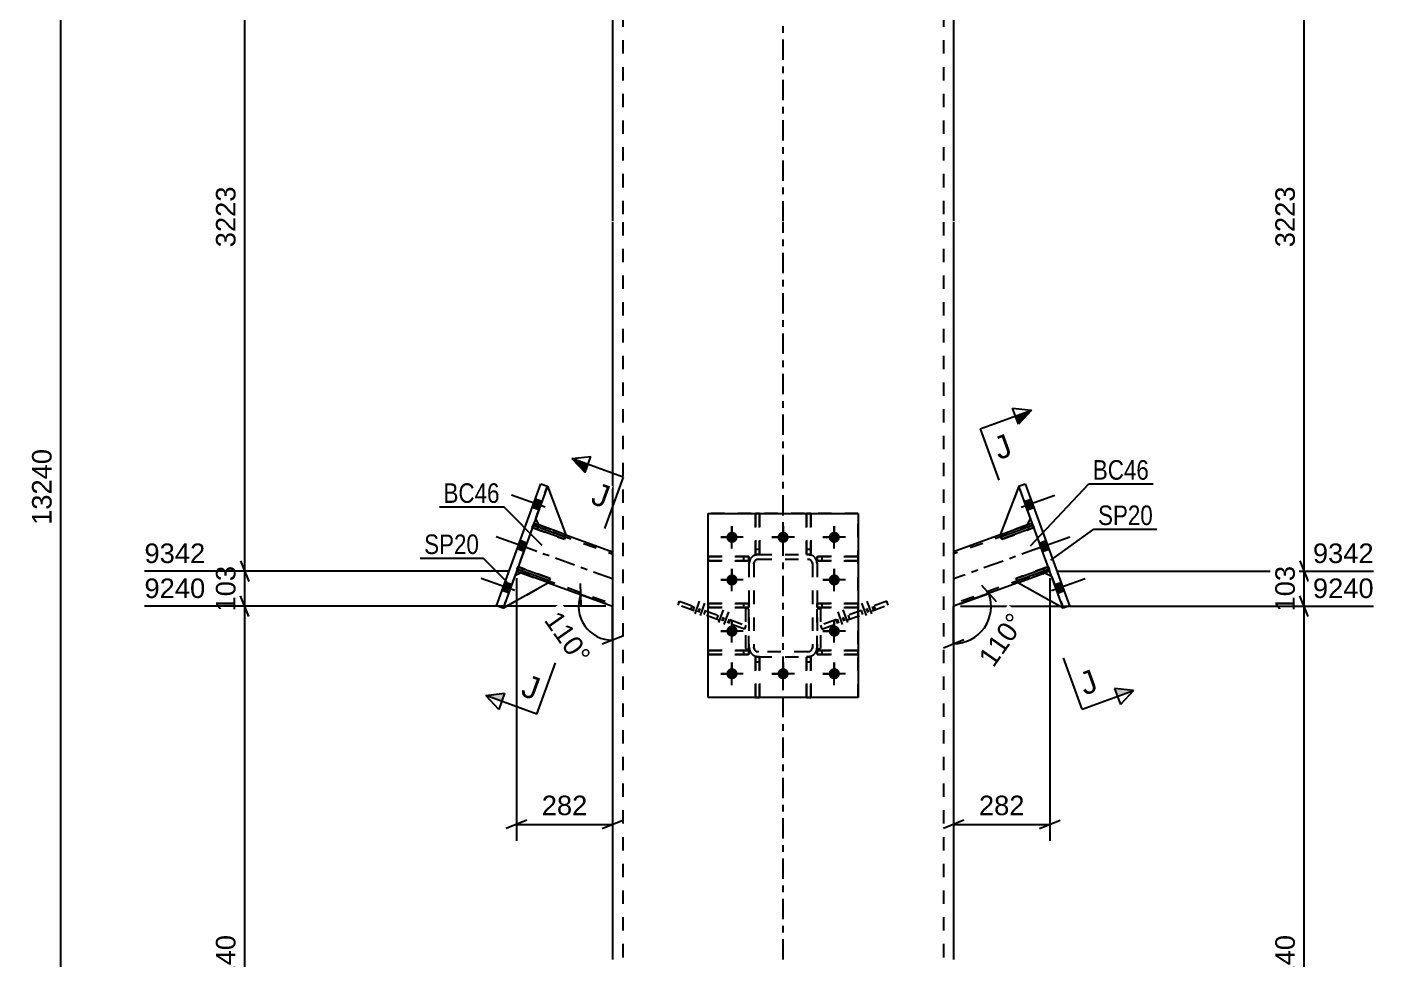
# Model space of a CAD drawing. Header units: millimetres. Extents: x 0 to 841, y 0 to 594.
# Drawn here: x 260.3 to 458.5, y 327.4 to 464.1 of the extents above; entities that cross this region are included whole.
import ezdxf

# ---------------------------------------------------------------- set-up
doc = ezdxf.new("R2010")
doc.units = ezdxf.units.MM
doc.linetypes.add('DXK_LINE_DOT2', pattern=[3.9198, 1.9599, -1.9599])
doc.linetypes.add('DXK_LINE_DOT3', pattern=[5.9187, 2.979, -0.9799, 0.9799, -0.9799])
doc.styles.add('Arial', font='arial.ttf', dxfattribs={"height": 0.2})
doc.styles.add('Arial Narrow', font='ARIALN.TTF', dxfattribs={"height": 0.2})

# ---------------------------------------------------------------- blocks, each defined once
blk = doc.blocks.new('Part-284856302-24141 - 24076')
at = {"color": 7, "linetype": 'DXK_LINE_DOT2'}
for p, q in [((366.11, 386.51), (360.11, 386.51)), ((360.11, 386.51), (360.11, 385.91)), ((365.36, 385.91), (365.36, 386.51)), ((366.11, 385.91), (366.11, 386.51)), ((360.11, 385.91), (366.11, 385.91))]:
    blk.add_line(p, q, dxfattribs=at)
blk = doc.blocks.new('Part-284856302-24142 - 24076')
at = {"color": 7, "linetype": 'DXK_LINE_DOT2'}
for p, q in [((366.11, 372.76), (360.11, 372.76)), ((360.11, 372.76), (360.11, 372.16)), ((365.36, 372.16), (365.36, 372.76)), ((366.11, 372.16), (366.11, 372.76)), ((360.11, 372.16), (366.11, 372.16))]:
    blk.add_line(p, q, dxfattribs=at)
blk = doc.blocks.new('Part-284856302-24078 - 24076')
at = {"color": 7, "linetype": 'DXK_LINE_DOT2'}
for p, q in [((367.51, 386.84), (366.97, 386.73)), ((366.97, 386.73), (367.51, 386.84)), ((367.51, 386.84), (374.71, 386.84)), ((375.25, 386.73), (374.71, 386.84)), ((374.71, 386.84), (375.25, 386.73)), ((366.22, 385.97), (366.11, 385.44)), ((366.11, 385.44), (366.22, 385.97)), ((366.11, 385.44), (366.11, 373.24)), ((366.81, 385.44), (366.86, 385.7)), ((366.86, 385.7), (366.81, 385.44)), ((366.81, 385.44), (366.81, 373.24)), ((367.24, 386.08), (367.51, 386.14)), ((367.51, 386.14), (367.24, 386.08)), ((367.51, 386.14), (374.71, 386.14)), ((374.71, 386.14), (374.98, 386.08)), ((374.98, 386.08), (374.71, 386.14)), ((375.36, 385.7), (375.41, 385.44)), ((375.41, 385.44), (375.36, 385.7)), ((375.41, 385.44), (375.41, 373.24)), ((376.11, 385.44), (376, 385.97)), ((376, 385.97), (376.11, 385.44)), ((376.11, 385.44), (376.11, 373.24)), ((366.11, 373.24), (366.22, 372.7)), ((366.22, 372.7), (366.11, 373.24)), ((366.86, 372.97), (366.81, 373.24)), ((366.81, 373.24), (366.86, 372.97)), ((375.41, 373.24), (375.36, 372.97)), ((375.36, 372.97), (375.41, 373.24)), ((376, 372.7), (376.11, 373.24)), ((376.11, 373.24), (376, 372.7)), ((366.97, 371.94), (367.51, 371.84)), ((367.51, 371.84), (366.97, 371.94)), ((367.51, 372.54), (367.24, 372.59)), ((367.24, 372.59), (367.51, 372.54)), ((374.71, 372.54), (367.51, 372.54)), ((367.51, 371.84), (374.71, 371.84)), ((374.98, 372.59), (374.71, 372.54)), ((374.71, 372.54), (374.98, 372.59)), ((374.71, 371.84), (375.25, 371.94)), ((375.25, 371.94), (374.71, 371.84))]:
    blk.add_line(p, q, dxfattribs=at)
at = {"color": 7, "linetype": 'DXK_LINE_DOT3'}
blk.add_line((371.11, 379.34), (371.11, 379.34), dxfattribs=at)
at = {"color": 7, "linetype": 'DXK_LINE_DOT2'}
for centre, radius, start, end in [((367.51, 385.44), 1.4, 112.5, 157.5), ((367.51, 385.44), 1.4, 112.5, 157.5), ((374.71, 385.44), 1.4, 22.5, 67.5), ((374.71, 385.44), 1.4, 22.5, 67.5), ((367.51, 385.44), 0.7, 112.5, 157.5), ((367.51, 385.44), 0.7, 112.5, 157.5), ((374.71, 385.44), 0.7, 22.5, 67.5), ((374.71, 385.44), 0.7, 22.5, 67.5), ((367.51, 373.24), 1.4, 202.5, 247.5), ((367.51, 373.24), 1.4, 202.5, 247.5), ((367.51, 373.24), 0.7, 202.5, 247.5), ((367.51, 373.24), 0.7, 202.5, 247.5), ((374.71, 373.24), 0.7, 292.5, 337.5), ((374.71, 373.24), 0.7, 292.5, 337.5), ((374.71, 373.24), 1.4, 292.5, 337.5), ((374.71, 373.24), 1.4, 292.5, 337.5)]:
    blk.add_arc(centre, radius, start, end, dxfattribs=at)
blk = doc.blocks.new('Part-284856302-24143 - 24076')
at = {"color": 7, "linetype": 'DXK_LINE_DOT2'}
for p, q in [((382.11, 379.64), (376.11, 379.64)), ((376.11, 379.64), (376.11, 379.04)), ((376.11, 379.04), (382.11, 379.04)), ((376.86, 379.04), (376.86, 379.64)), ((382.11, 379.04), (382.11, 379.64))]:
    blk.add_line(p, q, dxfattribs=at)
blk = doc.blocks.new('Part-284856302-24144 - 24076')
at = {"color": 7, "linetype": 'DXK_LINE_DOT2'}
for p, q in [((382.11, 386.51), (376.11, 386.51)), ((376.11, 386.51), (376.11, 385.91)), ((376.86, 385.91), (376.86, 386.51)), ((382.11, 385.91), (382.11, 386.51)), ((376.11, 385.91), (382.11, 385.91))]:
    blk.add_line(p, q, dxfattribs=at)
blk = doc.blocks.new('Part-284856302-24080 - 24076')
at = {"color": 7, "linetype": 'DXK_LINE_DOT2'}
for p, q in [((334.58, 391.42), (332.02, 384.37)), ((334.48, 391.14), (346.11, 386.9)), ((335.29, 391.16), (339.28, 389.71)), ((346.11, 387.22), (346.11, 379.24)), ((332.12, 384.65), (346.11, 379.56)), ((332.72, 384.11), (336.71, 382.66))]:
    blk.add_line(p, q, dxfattribs=at)
at = {"color": 2, "linetype": 'Continuous'}
for p, q in [((334.58, 391.42), (335.29, 391.16)), ((339.28, 389.71), (346.11, 387.22)), ((332.02, 384.37), (332.72, 384.11)), ((336.71, 382.66), (346.11, 379.24))]:
    blk.add_line(p, q, dxfattribs=at)
at = {"color": 7, "linetype": 'DXK_LINE_DOT3'}
blk.add_line((346.11, 383.23), (333.3, 387.89), dxfattribs=at)
blk = doc.blocks.new('Part-284856302-24083 - 24076')
at = {"color": 7, "linetype": 'DXK_LINE_DOT2'}
for p, q in [((367.51, 386.84), (366.97, 386.73)), ((366.97, 386.73), (367.51, 386.84)), ((367.51, 386.84), (374.71, 386.84)), ((375.25, 386.73), (374.71, 386.84)), ((374.71, 386.84), (375.25, 386.73)), ((366.22, 385.97), (366.11, 385.44)), ((366.11, 385.44), (366.22, 385.97)), ((366.11, 385.44), (366.11, 373.24)), ((366.81, 385.44), (366.86, 385.7)), ((366.86, 385.7), (366.81, 385.44)), ((366.81, 385.44), (366.81, 373.24)), ((367.24, 386.08), (367.51, 386.14)), ((367.51, 386.14), (367.24, 386.08)), ((367.51, 386.14), (374.71, 386.14)), ((374.71, 386.14), (374.98, 386.08)), ((374.98, 386.08), (374.71, 386.14)), ((375.36, 385.7), (375.41, 385.44)), ((375.41, 385.44), (375.36, 385.7)), ((375.41, 385.44), (375.41, 373.24)), ((376.11, 385.44), (376, 385.97)), ((376, 385.97), (376.11, 385.44)), ((376.11, 385.44), (376.11, 373.24)), ((366.11, 373.24), (366.22, 372.7)), ((366.22, 372.7), (366.11, 373.24)), ((366.86, 372.97), (366.81, 373.24)), ((366.81, 373.24), (366.86, 372.97)), ((375.41, 373.24), (375.36, 372.97)), ((375.36, 372.97), (375.41, 373.24)), ((376, 372.7), (376.11, 373.24)), ((376.11, 373.24), (376, 372.7)), ((366.97, 371.94), (367.51, 371.84)), ((367.51, 371.84), (366.97, 371.94)), ((367.51, 372.54), (367.24, 372.59)), ((367.24, 372.59), (367.51, 372.54)), ((374.71, 372.54), (367.51, 372.54)), ((367.51, 371.84), (374.71, 371.84)), ((374.98, 372.59), (374.71, 372.54)), ((374.71, 372.54), (374.98, 372.59)), ((374.71, 371.84), (375.25, 371.94)), ((375.25, 371.94), (374.71, 371.84))]:
    blk.add_line(p, q, dxfattribs=at)
at = {"color": 7, "linetype": 'DXK_LINE_DOT3'}
blk.add_line((371.11, 379.34), (371.11, 379.34), dxfattribs=at)
at = {"color": 7, "linetype": 'DXK_LINE_DOT2'}
for centre, radius, start, end in [((367.51, 385.44), 1.4, 112.5, 157.5), ((367.51, 385.44), 1.4, 112.5, 157.5), ((374.71, 385.44), 1.4, 22.5, 67.5), ((374.71, 385.44), 1.4, 22.5, 67.5), ((367.51, 385.44), 0.7, 112.5, 157.5), ((367.51, 385.44), 0.7, 112.5, 157.5), ((374.71, 385.44), 0.7, 22.5, 67.5), ((374.71, 385.44), 0.7, 22.5, 67.5), ((367.51, 373.24), 1.4, 202.5, 247.5), ((367.51, 373.24), 1.4, 202.5, 247.5), ((367.51, 373.24), 0.7, 202.5, 247.5), ((367.51, 373.24), 0.7, 202.5, 247.5), ((374.71, 373.24), 0.7, 292.5, 337.5), ((374.71, 373.24), 0.7, 292.5, 337.5), ((374.71, 373.24), 1.4, 292.5, 337.5), ((374.71, 373.24), 1.4, 292.5, 337.5)]:
    blk.add_arc(centre, radius, start, end, dxfattribs=at)
blk = doc.blocks.new('Part-284856302-24085 - 24076')
at = {"color": 2, "linetype": 'Continuous'}
for p, q in [((360.11, 365.84), (360.11, 392.84)), ((360.11, 392.84), (382.11, 392.84)), ((382.11, 392.84), (382.11, 365.84)), ((382.11, 365.84), (360.11, 365.84))]:
    blk.add_line(p, q, dxfattribs=at)
blk = doc.blocks.new('Part-284856302-24087 - 24076')
at = {"color": 7, "linetype": 'DXK_LINE_DOT2'}
for p, q in [((360.11, 365.84), (360.11, 392.84)), ((382.11, 392.84), (360.11, 392.84)), ((382.11, 365.84), (382.11, 392.84)), ((382.11, 365.84), (360.11, 365.84))]:
    blk.add_line(p, q, dxfattribs=at)
blk = doc.blocks.new('Part-284856302-24108 - 24076')
at = {"color": 7, "linetype": 'DXK_LINE_DOT2'}
for p, q in [((407.74, 391.14), (396.11, 386.9)), ((406.94, 391.16), (402.94, 389.71)), ((410.21, 384.37), (407.64, 391.42)), ((396.11, 387.22), (396.11, 379.24)), ((410.1, 384.65), (396.11, 379.56)), ((409.5, 384.11), (405.51, 382.66))]:
    blk.add_line(p, q, dxfattribs=at)
at = {"color": 2, "linetype": 'Continuous'}
for p, q in [((407.64, 391.42), (406.94, 391.16)), ((402.94, 389.71), (396.11, 387.22)), ((405.51, 382.66), (396.11, 379.24)), ((410.21, 384.37), (409.5, 384.11))]:
    blk.add_line(p, q, dxfattribs=at)
at = {"color": 7, "linetype": 'DXK_LINE_DOT3'}
blk.add_line((408.92, 387.89), (396.11, 383.23), dxfattribs=at)
blk = doc.blocks.new('Part-284856302-24112 - 24076')
at = {"color": 2, "linetype": 'Continuous'}
for p, q in [((329.11, 379.31), (335.61, 397.16)), ((336.55, 396.82), (330.05, 378.97)), ((335.61, 397.16), (336.55, 396.82)), ((330.05, 378.97), (329.11, 379.31))]:
    blk.add_line(p, q, dxfattribs=at)
blk = doc.blocks.new('Part-284856302-24113 - 24076')
at = {"color": 2, "linetype": 'Continuous'}
for p, q in [((405.67, 396.82), (406.61, 397.16)), ((412.17, 378.97), (405.67, 396.82)), ((406.61, 397.16), (413.11, 379.31)), ((413.11, 379.31), (412.17, 378.97))]:
    blk.add_line(p, q, dxfattribs=at)
blk = doc.blocks.new('Part-284856302-24117 - 24076')
at = {"color": 7, "linetype": 'DXK_LINE_DOT2'}
for p, q in [((366.11, 378.92), (365.61, 378.92)), ((365.61, 378.92), (365.61, 372.92)), ((366.11, 372.92), (366.11, 378.92)), ((365.61, 372.92), (366.11, 372.92))]:
    blk.add_line(p, q, dxfattribs=at)
blk = doc.blocks.new('Part-284856302-24119 - 24076')
at = {"color": 7, "linetype": 'DXK_LINE_DOT2'}
for p, q in [((376.11, 372.92), (376.11, 378.92)), ((376.11, 378.92), (376.61, 378.92)), ((376.61, 378.92), (376.61, 372.92)), ((376.61, 372.92), (376.11, 372.92))]:
    blk.add_line(p, q, dxfattribs=at)
blk = doc.blocks.new('Part-284856302-24125 - 24076')
at = {"color": 2, "linetype": 'Continuous'}
for p, q in [((346.11, 497.48), (346.11, 435.66)), ((396.11, 497.48), (396.11, 435.66)), ((346.11, 435.56), (346.11, 327.44)), ((396.11, 435.56), (396.11, 327.44))]:
    blk.add_line(p, q, dxfattribs=at)
at = {"color": 7, "linetype": 'DXK_LINE_DOT2'}
for p, q in [((347.61, 497.48), (347.61, 435.66)), ((394.61, 497.48), (394.61, 435.66)), ((347.61, 435.56), (347.61, 327.44)), ((394.61, 435.56), (394.61, 327.44))]:
    blk.add_line(p, q, dxfattribs=at)
at = {"color": 7, "linetype": 'DXK_LINE_DOT3'}
for p, q in [((371.11, 435.66), (371.11, 497.48)), ((371.11, 327.44), (371.11, 435.56))]:
    blk.add_line(p, q, dxfattribs=at)
blk = doc.blocks.new('Part-284856302-24126 - 24076')
at = {"color": 7, "linetype": 'DXK_LINE_DOT2'}
for p, q in [((360.11, 379.64), (366.11, 379.64)), ((360.11, 379.04), (360.11, 379.64)), ((366.11, 379.04), (360.11, 379.04)), ((365.36, 379.04), (365.36, 379.64)), ((366.11, 379.64), (366.11, 379.04))]:
    blk.add_line(p, q, dxfattribs=at)
blk = doc.blocks.new('Part-284856302-24127 - 24076')
at = {"color": 7, "linetype": 'DXK_LINE_DOT2'}
for p, q in [((360.11, 386.51), (366.11, 386.51)), ((360.11, 385.91), (360.11, 386.51)), ((365.36, 385.91), (365.36, 386.51)), ((366.11, 386.51), (366.11, 385.91)), ((366.11, 385.91), (360.11, 385.91))]:
    blk.add_line(p, q, dxfattribs=at)
blk = doc.blocks.new('Part-284856302-24128 - 24076')
at = {"color": 7, "linetype": 'DXK_LINE_DOT2'}
for p, q in [((360.11, 372.76), (366.11, 372.76)), ((360.11, 372.16), (360.11, 372.76)), ((365.36, 372.16), (365.36, 372.76)), ((366.11, 372.76), (366.11, 372.16)), ((366.11, 372.16), (360.11, 372.16))]:
    blk.add_line(p, q, dxfattribs=at)
blk = doc.blocks.new('Part-284856302-24129 - 24076')
at = {"color": 7, "linetype": 'DXK_LINE_DOT2'}
for p, q in [((376.11, 379.04), (376.11, 379.64)), ((376.11, 379.64), (382.11, 379.64)), ((382.11, 379.04), (376.11, 379.04)), ((376.86, 379.04), (376.86, 379.64)), ((382.11, 379.64), (382.11, 379.04))]:
    blk.add_line(p, q, dxfattribs=at)
blk = doc.blocks.new('Part-284856302-24130 - 24076')
at = {"color": 7, "linetype": 'DXK_LINE_DOT2'}
for p, q in [((376.11, 385.91), (376.11, 386.51)), ((376.11, 386.51), (382.11, 386.51)), ((376.86, 385.91), (376.86, 386.51)), ((382.11, 386.51), (382.11, 385.91)), ((382.11, 385.91), (376.11, 385.91))]:
    blk.add_line(p, q, dxfattribs=at)
blk = doc.blocks.new('Part-284856302-24131 - 24076')
at = {"color": 7, "linetype": 'DXK_LINE_DOT2'}
for p, q in [((376.11, 372.16), (376.11, 372.76)), ((376.11, 372.76), (382.11, 372.76)), ((376.86, 372.16), (376.86, 372.76)), ((382.11, 372.76), (382.11, 372.16)), ((382.11, 372.16), (376.11, 372.16))]:
    blk.add_line(p, q, dxfattribs=at)
blk = doc.blocks.new('Part-284856302-24132 - 24076')
at = {"color": 7, "linetype": 'DXK_LINE_DOT2'}
for p, q in [((375.16, 371.84), (374.56, 371.84)), ((374.56, 371.84), (374.56, 365.84)), ((374.56, 371.09), (375.16, 371.09)), ((375.16, 365.84), (375.16, 371.84)), ((374.56, 365.84), (375.16, 365.84))]:
    blk.add_line(p, q, dxfattribs=at)
blk = doc.blocks.new('Part-284856302-24133 - 24076')
at = {"color": 7, "linetype": 'DXK_LINE_DOT2'}
for p, q in [((367.66, 371.84), (367.06, 371.84)), ((367.06, 371.84), (367.06, 365.84)), ((367.06, 371.09), (367.66, 371.09)), ((367.66, 365.84), (367.66, 371.84)), ((367.06, 365.84), (367.66, 365.84))]:
    blk.add_line(p, q, dxfattribs=at)
blk = doc.blocks.new('Part-284856302-24134 - 24076')
at = {"color": 7, "linetype": 'DXK_LINE_DOT2'}
for p, q in [((374.56, 392.84), (374.56, 386.84)), ((375.16, 392.84), (374.56, 392.84)), ((375.16, 386.84), (375.16, 392.84)), ((374.56, 387.59), (375.16, 387.59)), ((374.56, 386.84), (375.16, 386.84))]:
    blk.add_line(p, q, dxfattribs=at)
blk = doc.blocks.new('Part-284856302-24135 - 24076')
at = {"color": 7, "linetype": 'DXK_LINE_DOT2'}
for p, q in [((367.06, 392.84), (367.06, 386.84)), ((367.66, 392.84), (367.06, 392.84)), ((367.66, 386.84), (367.66, 392.84)), ((367.06, 387.59), (367.66, 387.59)), ((367.06, 386.84), (367.66, 386.84))]:
    blk.add_line(p, q, dxfattribs=at)
blk = doc.blocks.new('Part-284856302-24136 - 24076')
at = {"color": 7, "linetype": 'DXK_LINE_DOT2'}
for p, q in [((374.56, 365.84), (374.56, 371.84)), ((374.56, 371.84), (375.16, 371.84)), ((374.56, 371.09), (375.16, 371.09)), ((375.16, 371.84), (375.16, 365.84)), ((375.16, 365.84), (374.56, 365.84))]:
    blk.add_line(p, q, dxfattribs=at)
blk = doc.blocks.new('Part-284856302-24137 - 24076')
at = {"color": 7, "linetype": 'DXK_LINE_DOT2'}
for p, q in [((367.06, 365.84), (367.06, 371.84)), ((367.06, 371.84), (367.66, 371.84)), ((367.06, 371.09), (367.66, 371.09)), ((367.66, 371.84), (367.66, 365.84)), ((367.66, 365.84), (367.06, 365.84))]:
    blk.add_line(p, q, dxfattribs=at)
blk = doc.blocks.new('Part-284856302-24138 - 24076')
at = {"color": 7, "linetype": 'DXK_LINE_DOT2'}
for p, q in [((374.56, 386.84), (374.56, 392.84)), ((374.56, 392.84), (375.16, 392.84)), ((375.16, 392.84), (375.16, 386.84)), ((374.56, 387.59), (375.16, 387.59)), ((375.16, 386.84), (374.56, 386.84))]:
    blk.add_line(p, q, dxfattribs=at)
blk = doc.blocks.new('Part-284856302-24139 - 24076')
at = {"color": 7, "linetype": 'DXK_LINE_DOT2'}
for p, q in [((367.06, 386.84), (367.06, 392.84)), ((367.06, 392.84), (367.66, 392.84)), ((367.66, 392.84), (367.66, 386.84)), ((367.06, 387.59), (367.66, 387.59)), ((367.66, 386.84), (367.06, 386.84))]:
    blk.add_line(p, q, dxfattribs=at)
blk = doc.blocks.new('Part-284856302-24140 - 24076')
at = {"color": 7, "linetype": 'DXK_LINE_DOT2'}
for p, q in [((366.11, 379.64), (360.11, 379.64)), ((360.11, 379.64), (360.11, 379.04)), ((360.11, 379.04), (366.11, 379.04)), ((365.36, 379.04), (365.36, 379.64)), ((366.11, 379.04), (366.11, 379.64))]:
    blk.add_line(p, q, dxfattribs=at)
blk = doc.blocks.new('Part-284856302-24145 - 24076')
at = {"color": 7, "linetype": 'DXK_LINE_DOT2'}
for p, q in [((382.11, 372.76), (376.11, 372.76)), ((376.11, 372.76), (376.11, 372.16)), ((376.86, 372.16), (376.86, 372.76)), ((382.11, 372.16), (382.11, 372.76)), ((376.11, 372.16), (382.11, 372.16))]:
    blk.add_line(p, q, dxfattribs=at)
blk = doc.blocks.new('Part-284856302-24147 - 24076')
at = {"color": 7, "linetype": 'DXK_LINE_DOT2'}
for p, q in [((355.71, 379.41), (355.92, 379.97)), ((365.43, 375.87), (355.71, 379.41)), ((355.92, 379.97), (365.64, 376.44)), ((357.76, 379.31), (357.55, 378.74)), ((363.15, 376.7), (363.36, 377.27)), ((365.64, 376.44), (365.43, 375.87))]:
    blk.add_line(p, q, dxfattribs=at)
blk = doc.blocks.new('Part-284856302-24148 - 24076')
at = {"color": 7, "linetype": 'DXK_LINE_DOT2'}
for p, q in [((386.3, 379.97), (376.59, 376.44)), ((376.79, 375.87), (386.51, 379.41)), ((384.67, 378.74), (384.47, 379.31)), ((386.51, 379.41), (386.3, 379.97)), ((378.86, 377.27), (379.07, 376.7)), ((376.59, 376.44), (376.79, 375.87))]:
    blk.add_line(p, q, dxfattribs=at)
blk = doc.blocks.new('Part-284856302-24166 - 24076')
at = {"color": 2, "linetype": 'Continuous'}
for p, q in [((405.51, 382.66), (409.5, 384.11)), ((412.17, 378.97), (405.51, 382.66)), ((409.5, 384.11), (410.46, 383.66))]:
    blk.add_line(p, q, dxfattribs=at)
at = {"color": 7, "linetype": 'DXK_LINE_DOT2'}
blk.add_line((410.46, 383.66), (412.17, 378.97), dxfattribs=at)
blk = doc.blocks.new('Part-284856302-24167 - 24076')
at = {"color": 7, "linetype": 'DXK_LINE_DOT2'}
for p, q in [((405.51, 382.66), (409.5, 384.11)), ((412.17, 378.97), (405.51, 382.66)), ((409.5, 384.11), (410.46, 383.66)), ((410.46, 383.66), (412.17, 378.97))]:
    blk.add_line(p, q, dxfattribs=at)
blk = doc.blocks.new('Part-284856302-24168 - 24076')
at = {"color": 2, "linetype": 'Continuous'}
for p, q in [((405.67, 396.82), (402.94, 389.71)), ((402.94, 389.71), (406.94, 391.16)), ((406.94, 391.16), (407.38, 392.12))]:
    blk.add_line(p, q, dxfattribs=at)
at = {"color": 7, "linetype": 'DXK_LINE_DOT2'}
blk.add_line((407.38, 392.12), (405.67, 396.82), dxfattribs=at)
blk = doc.blocks.new('Part-284856302-24169 - 24076')
at = {"color": 7, "linetype": 'DXK_LINE_DOT2'}
for p, q in [((405.67, 396.82), (402.94, 389.71)), ((407.38, 392.12), (405.67, 396.82)), ((402.94, 389.71), (406.94, 391.16)), ((406.94, 391.16), (407.38, 392.12))]:
    blk.add_line(p, q, dxfattribs=at)
blk = doc.blocks.new('Part-284856302-24170 - 24076')
at = {"color": 2, "linetype": 'Continuous'}
for p, q in [((405.27, 383.32), (409.97, 385.03)), ((410.1, 384.65), (405.41, 382.94)), ((409.97, 385.03), (410.1, 384.65)), ((405.3, 383.22), (405.27, 383.32)), ((405.3, 383.22), (405.41, 382.94))]:
    blk.add_line(p, q, dxfattribs=at)
at = {"color": 7, "linetype": 'DXK_LINE_DOT2'}
for p, q in [((409.4, 384.4), (409.26, 384.77)), ((405.3, 383.22), (405.3, 383.22))]:
    blk.add_line(p, q, dxfattribs=at)
blk = doc.blocks.new('Part-284856302-24171 - 24076')
at = {"color": 2, "linetype": 'Continuous'}
for p, q in [((403.05, 389.43), (407.74, 391.14)), ((407.88, 390.76), (403.18, 389.05)), ((407.74, 391.14), (407.88, 390.76)), ((403.15, 389.14), (403.05, 389.43)), ((403.15, 389.14), (403.18, 389.05))]:
    blk.add_line(p, q, dxfattribs=at)
at = {"color": 7, "linetype": 'DXK_LINE_DOT2'}
for p, q in [((407.18, 390.5), (407.04, 390.88)), ((403.15, 389.14), (403.15, 389.14))]:
    blk.add_line(p, q, dxfattribs=at)
blk = doc.blocks.new('Part-284856302-24172 - 24076')
at = {"color": 7, "linetype": 'DXK_LINE_DOT2'}
for p, q in [((409.97, 385.03), (405.27, 383.32)), ((405.41, 382.94), (410.1, 384.65)), ((409.26, 384.77), (409.4, 384.4)), ((410.1, 384.65), (409.97, 385.03)), ((405.27, 383.32), (405.41, 382.94))]:
    blk.add_line(p, q, dxfattribs=at)
blk = doc.blocks.new('Part-284856302-24173 - 24076')
at = {"color": 7, "linetype": 'DXK_LINE_DOT2'}
for p, q in [((407.74, 391.14), (403.05, 389.43)), ((403.18, 389.05), (407.88, 390.76)), ((407.04, 390.88), (407.18, 390.5)), ((407.88, 390.76), (407.74, 391.14)), ((403.05, 389.43), (403.18, 389.05))]:
    blk.add_line(p, q, dxfattribs=at)
blk = doc.blocks.new('Part-284856302-24174 - 24076')
at = {"color": 7, "linetype": 'DXK_LINE_DOT2'}
for p, q in [((331.76, 383.67), (330.05, 378.97)), ((330.05, 378.97), (336.71, 382.66)), ((332.72, 384.11), (331.76, 383.67)), ((336.71, 382.66), (332.72, 384.11))]:
    blk.add_line(p, q, dxfattribs=at)
blk = doc.blocks.new('Part-284856302-24175 - 24076')
at = {"color": 7, "linetype": 'DXK_LINE_DOT2'}
blk.add_line((331.76, 383.67), (330.05, 378.97), dxfattribs=at)
at = {"color": 2, "linetype": 'Continuous'}
for p, q in [((336.71, 382.66), (330.05, 378.97)), ((332.72, 384.11), (331.76, 383.67)), ((336.71, 382.66), (332.72, 384.11))]:
    blk.add_line(p, q, dxfattribs=at)
blk = doc.blocks.new('Part-284856302-24176 - 24076')
at = {"color": 7, "linetype": 'DXK_LINE_DOT2'}
for p, q in [((334.84, 392.12), (336.55, 396.82)), ((336.55, 396.82), (339.28, 389.71)), ((335.29, 391.16), (334.84, 392.12)), ((339.28, 389.71), (335.29, 391.16))]:
    blk.add_line(p, q, dxfattribs=at)
blk = doc.blocks.new('Part-284856302-24177 - 24076')
at = {"color": 7, "linetype": 'DXK_LINE_DOT2'}
blk.add_line((336.55, 396.82), (334.84, 392.12), dxfattribs=at)
at = {"color": 2, "linetype": 'Continuous'}
for p, q in [((336.55, 396.82), (339.28, 389.71)), ((335.29, 391.16), (334.84, 392.12)), ((339.28, 389.71), (335.29, 391.16))]:
    blk.add_line(p, q, dxfattribs=at)
blk = doc.blocks.new('Part-284856302-24178 - 24076')
at = {"color": 7, "linetype": 'DXK_LINE_DOT2'}
for p, q in [((332.25, 385.03), (332.12, 384.65)), ((332.12, 384.65), (336.82, 382.94)), ((336.95, 383.32), (332.25, 385.03)), ((332.96, 384.77), (332.82, 384.4)), ((336.82, 382.94), (336.95, 383.32))]:
    blk.add_line(p, q, dxfattribs=at)
blk = doc.blocks.new('Part-284856302-24179 - 24076')
at = {"color": 7, "linetype": 'DXK_LINE_DOT2'}
for p, q in [((334.48, 391.14), (334.34, 390.76)), ((334.34, 390.76), (339.04, 389.05)), ((339.18, 389.43), (334.48, 391.14)), ((335.18, 390.88), (335.05, 390.5)), ((339.04, 389.05), (339.18, 389.43))]:
    blk.add_line(p, q, dxfattribs=at)
blk = doc.blocks.new('Part-284856302-24180 - 24076')
at = {"color": 2, "linetype": 'Continuous'}
for p, q in [((332.12, 384.65), (332.25, 385.03)), ((336.82, 382.94), (332.12, 384.65)), ((332.25, 385.03), (336.95, 383.32)), ((336.95, 383.32), (336.82, 382.94))]:
    blk.add_line(p, q, dxfattribs=at)
at = {"color": 7, "linetype": 'DXK_LINE_DOT2'}
blk.add_line((332.82, 384.4), (332.96, 384.77), dxfattribs=at)
blk = doc.blocks.new('Part-284856302-24181 - 24076')
at = {"color": 2, "linetype": 'Continuous'}
for p, q in [((334.34, 390.76), (334.48, 391.14)), ((339.04, 389.05), (334.34, 390.76)), ((334.48, 391.14), (339.18, 389.43)), ((339.18, 389.43), (339.04, 389.05))]:
    blk.add_line(p, q, dxfattribs=at)
at = {"color": 7, "linetype": 'DXK_LINE_DOT2'}
blk.add_line((335.05, 390.5), (335.18, 390.88), dxfattribs=at)
blk = doc.blocks.new('Bolt-284856302-24184 - 24076')
at = {"linetype": 'Continuous'}
for points in [[(362.79, 389.34, -1), (364.44, 389.34, -1)], [(370.29, 389.34, -1), (371.94, 389.34, -1)], [(377.79, 389.34, -1), (379.44, 389.34, -1)], [(362.79, 383.09, -1), (364.44, 383.09, -1)], [(377.79, 383.09, -1), (379.44, 383.09, -1)], [(362.79, 375.59, -1), (364.44, 375.59, -1)], [(377.79, 375.59, -1), (379.44, 375.59, -1)], [(362.79, 369.34, -1), (364.44, 369.34, -1)], [(370.29, 369.34, -1), (371.94, 369.34, -1)], [(377.79, 369.34, -1), (379.44, 369.34, -1)]]:
    blk.add_hatch(color=1, dxfattribs=at).paths.add_polyline_path(points)
at = {"color": 1, "linetype": 'Continuous'}
for p, q in [((363.61, 387.69), (363.61, 390.99)), ((371.11, 387.69), (371.11, 390.99)), ((378.61, 387.69), (378.61, 390.99)), ((365.26, 389.34), (361.96, 389.34)), ((372.76, 389.34), (369.46, 389.34)), ((380.26, 389.34), (376.96, 389.34)), ((363.61, 381.44), (363.61, 384.74)), ((378.61, 381.44), (378.61, 384.74)), ((365.26, 383.09), (361.96, 383.09)), ((380.26, 383.09), (376.96, 383.09)), ((363.61, 373.94), (363.61, 377.24)), ((378.61, 373.94), (378.61, 377.24)), ((365.26, 375.59), (361.96, 375.59)), ((380.26, 375.59), (376.96, 375.59)), ((363.61, 367.69), (363.61, 370.99)), ((371.11, 367.69), (371.11, 370.99)), ((378.61, 367.69), (378.61, 370.99)), ((365.26, 369.34), (361.96, 369.34)), ((372.76, 369.34), (369.46, 369.34)), ((380.26, 369.34), (376.96, 369.34))]:
    blk.add_line(p, q, dxfattribs=at)
blk = doc.blocks.new('Bolt-284856302-24186 - 24076')
at = {"color": 1, "linetype": 'Continuous'}
for p, q in [((363.61, 390.99), (363.61, 389.89)), ((371.11, 390.99), (371.11, 389.89)), ((378.61, 390.99), (378.61, 389.89)), ((361.96, 389.34), (363.06, 389.34)), ((363.61, 387.69), (363.61, 388.78)), ((365.26, 389.34), (364.16, 389.34)), ((369.46, 389.34), (370.56, 389.34)), ((371.11, 387.69), (371.11, 388.78)), ((372.76, 389.34), (371.66, 389.34)), ((376.96, 389.34), (378.06, 389.34)), ((378.61, 387.69), (378.61, 388.78)), ((380.26, 389.34), (379.16, 389.34)), ((363.61, 384.74), (363.61, 383.64)), ((378.61, 384.74), (378.61, 383.64)), ((361.96, 383.09), (363.06, 383.09)), ((363.61, 381.44), (363.61, 382.53)), ((365.26, 383.09), (364.16, 383.09)), ((376.96, 383.09), (378.06, 383.09)), ((378.61, 381.44), (378.61, 382.53)), ((380.26, 383.09), (379.16, 383.09)), ((363.61, 377.24), (363.61, 376.14)), ((378.61, 377.24), (378.61, 376.14)), ((361.96, 375.59), (363.06, 375.59)), ((363.61, 373.94), (363.61, 375.03)), ((365.26, 375.59), (364.16, 375.59)), ((376.96, 375.59), (378.06, 375.59)), ((378.61, 373.94), (378.61, 375.03)), ((380.26, 375.59), (379.16, 375.59)), ((363.61, 370.99), (363.61, 369.89)), ((371.11, 370.99), (371.11, 369.89)), ((378.61, 370.99), (378.61, 369.89)), ((361.96, 369.34), (363.06, 369.34)), ((363.61, 367.69), (363.61, 368.78)), ((365.26, 369.34), (364.16, 369.34)), ((369.46, 369.34), (370.56, 369.34)), ((371.11, 367.69), (371.11, 368.78)), ((372.76, 369.34), (371.66, 369.34)), ((376.96, 369.34), (378.06, 369.34)), ((378.61, 367.69), (378.61, 368.78)), ((380.26, 369.34), (379.16, 369.34))]:
    blk.add_line(p, q, dxfattribs=at)
blk = doc.blocks.new('Bolt-284856302-24189 - 24076')
at = {"linetype": 'Continuous'}
for points in [[(335.3, 393.39), (335.74, 394.61), (334.8, 394.95), (334.36, 393.73)], [(335.3, 393.39), (335.74, 394.61), (334.8, 394.95), (334.36, 393.73)], [(335.3, 393.39), (335.74, 394.61), (334.8, 394.95), (334.36, 393.73)], [(333.08, 387.28), (333.52, 388.5), (332.58, 388.85), (332.14, 387.63)], [(333.08, 387.28), (333.52, 388.5), (332.58, 388.85), (332.14, 387.63)], [(330.85, 381.18), (331.3, 382.4), (330.36, 382.74), (329.91, 381.52)], [(330.85, 381.18), (331.3, 382.4), (330.36, 382.74), (329.91, 381.52)], [(330.85, 381.18), (331.3, 382.4), (330.36, 382.74), (329.91, 381.52)]]:
    blk.add_hatch(color=1, dxfattribs=at).paths.add_polyline_path(points)
at = {"color": 1, "linetype": 'Continuous'}
for p, q in [((336.23, 393.75), (331.29, 395.54)), ((336.23, 393.75), (331.29, 395.54)), ((336.23, 393.75), (331.29, 395.54)), ((335.74, 394.61), (334.8, 394.95)), ((335.74, 394.61), (334.8, 394.95)), ((335.74, 394.61), (334.8, 394.95)), ((335.3, 393.39), (334.36, 393.73)), ((335.3, 393.39), (334.36, 393.73)), ((335.3, 393.39), (334.36, 393.73)), ((334, 387.64), (329.07, 389.43)), ((334, 387.64), (329.07, 389.43)), ((333.52, 388.5), (332.58, 388.85)), ((333.52, 388.5), (332.58, 388.85)), ((333.08, 387.28), (332.14, 387.63)), ((333.08, 387.28), (332.14, 387.63)), ((331.78, 381.53), (326.85, 383.32)), ((331.78, 381.53), (326.85, 383.32)), ((331.78, 381.53), (326.85, 383.32)), ((331.3, 382.4), (330.36, 382.74)), ((331.3, 382.4), (330.36, 382.74)), ((331.3, 382.4), (330.36, 382.74)), ((330.85, 381.18), (329.91, 381.52)), ((330.85, 381.18), (329.91, 381.52)), ((330.85, 381.18), (329.91, 381.52))]:
    blk.add_line(p, q, dxfattribs=at)
blk = doc.blocks.new('Bolt-284856302-24190 - 24076')
at = {"linetype": 'Continuous'}
for points in [[(407.86, 393.73), (407.42, 394.95), (406.48, 394.61), (406.92, 393.39)], [(407.86, 393.73), (407.42, 394.95), (406.48, 394.61), (406.92, 393.39)], [(407.86, 393.73), (407.42, 394.95), (406.48, 394.61), (406.92, 393.39)], [(410.09, 387.62), (409.64, 388.85), (408.7, 388.5), (409.15, 387.28)], [(410.09, 387.62), (409.64, 388.85), (408.7, 388.5), (409.15, 387.28)], [(412.31, 381.52), (411.86, 382.74), (410.92, 382.4), (411.37, 381.17)], [(412.31, 381.52), (411.86, 382.74), (410.92, 382.4), (411.37, 381.17)], [(412.31, 381.52), (411.86, 382.74), (410.92, 382.4), (411.37, 381.17)]]:
    blk.add_hatch(color=1, dxfattribs=at).paths.add_polyline_path(points)
at = {"color": 1, "linetype": 'Continuous'}
for p, q in [((406, 393.75), (410.93, 395.54)), ((406, 393.75), (410.93, 395.54)), ((406, 393.75), (410.93, 395.54)), ((406.48, 394.61), (407.42, 394.95)), ((406.48, 394.61), (407.42, 394.95)), ((406.48, 394.61), (407.42, 394.95)), ((406.92, 393.39), (407.86, 393.73)), ((406.92, 393.39), (407.86, 393.73)), ((406.92, 393.39), (407.86, 393.73)), ((408.22, 387.64), (413.15, 389.43)), ((408.22, 387.64), (413.15, 389.43)), ((408.7, 388.5), (409.64, 388.85)), ((408.7, 388.5), (409.64, 388.85)), ((409.15, 387.28), (410.09, 387.62)), ((409.15, 387.28), (410.09, 387.62)), ((410.44, 381.53), (415.38, 383.32)), ((410.44, 381.53), (415.38, 383.32)), ((410.44, 381.53), (415.38, 383.32)), ((410.92, 382.4), (411.86, 382.74)), ((410.92, 382.4), (411.86, 382.74)), ((410.92, 382.4), (411.86, 382.74)), ((411.37, 381.17), (412.31, 381.52)), ((411.37, 381.17), (412.31, 381.52)), ((411.37, 381.17), (412.31, 381.52))]:
    blk.add_line(p, q, dxfattribs=at)
blk = doc.blocks.new('Bolt-284856302-24192 - 24076')
at = {"color": 1, "linetype": 'DXK_LINE_DOT2'}
for p, q in [((358.83, 379.98), (357.55, 376.46)), ((358.06, 379.19), (357.86, 378.63)), ((359.6, 379.7), (358.32, 376.18)), ((358.84, 378.91), (358.63, 378.35)), ((358.91, 378.89), (358.71, 378.32)), ((359.68, 378.61), (359.48, 378.04)), ((362.33, 378.71), (361.05, 375.18)), ((361.57, 377.92), (361.36, 377.36)), ((363.1, 378.42), (361.82, 374.9)), ((362.34, 377.64), (362.13, 377.08)), ((362.41, 377.61), (362.21, 377.05)), ((363.18, 377.33), (362.98, 376.77))]:
    blk.add_line(p, q, dxfattribs=at)
blk = doc.blocks.new('Bolt-284856302-24193 - 24076')
at = {"color": 1, "linetype": 'DXK_LINE_DOT2'}
for p, q in [((379.89, 378.71), (381.17, 375.18)), ((382.54, 378.61), (382.75, 378.04)), ((382.62, 379.7), (383.9, 376.18)), ((383.31, 378.89), (383.52, 378.32)), ((383.39, 379.98), (384.67, 376.46)), ((383.39, 378.91), (383.59, 378.35)), ((384.16, 379.19), (384.36, 378.63)), ((379.04, 377.33), (379.25, 376.77)), ((379.12, 378.42), (380.4, 374.9)), ((379.81, 377.61), (380.02, 377.05)), ((379.89, 377.64), (380.09, 377.08)), ((380.66, 377.92), (380.86, 377.36))]:
    blk.add_line(p, q, dxfattribs=at)
blk = doc.blocks.new('StraightDimension-284856302-28288 - 24076')
at = {"color": 7, "linetype": 'Continuous'}
for p, q in [((291.58, 385.87), (292.78, 382.87)), ((331.02, 384.37), (277.49, 384.37)), ((292.18, 379.24), (292.18, 384.37)), ((292.78, 377.74), (291.58, 380.74)), ((345.11, 379.24), (277.49, 379.24))]:
    blk.add_line(p, q, dxfattribs=at)
at = {"color": 0}
blk.add_wipeout([(291.43, 385.74), (287.23, 385.74), (287.23, 377.87), (291.43, 377.87)], dxfattribs=at)
at = {"color": 0, "linetype": 'Continuous'}
blk.add_wipeout([(286.98, 384.97), (286.98, 389.17), (276.89, 389.17), (276.89, 384.97)], dxfattribs=at)
at = {"color": 3, "linetype": 'Continuous', "style": 'Arial'}
blk.add_text('9342', height=2.865, dxfattribs=at).set_placement((277.49, 385.57))
at = {"color": 3, "style": 'Arial'}
blk.add_text('103', height=2.865, rotation=90.0002, dxfattribs=at).set_placement((290.83, 378.47))
blk = doc.blocks.new('StraightDimension-284856302-28289 - 24076')
at = {"color": 7, "linetype": 'Continuous'}
for p, q in [((292.78, 377.74), (291.58, 380.74)), ((345.11, 379.24), (277.49, 379.24)), ((292.18, 273.94), (292.18, 379.24)), ((345.11, 273.94), (288.66, 273.94)), ((291.58, 275.44), (292.78, 272.44))]:
    blk.add_line(p, q, dxfattribs=at)
at = {"color": 0, "linetype": 'Continuous'}
for points in [[(286.98, 379.84), (286.98, 384.04), (276.89, 384.04), (276.89, 379.84)], [(291.48, 274.54), (291.48, 278.74), (288.06, 278.74), (288.06, 274.54)]]:
    blk.add_wipeout(points, dxfattribs=at)
at = {"color": 0}
blk.add_wipeout([(291.43, 331.63), (287.23, 331.63), (287.23, 321.54), (291.43, 321.54)], dxfattribs=at)
at = {"color": 3, "linetype": 'Continuous', "style": 'Arial'}
for s, height, p in [('9240', 2.865, (277.49, 380.44)), ('0', 2.87, (288.66, 275.14))]:
    blk.add_text(s, height=height, dxfattribs=at).set_placement(p)
at = {"color": 3, "style": 'Arial'}
blk.add_text('9240', height=2.865, rotation=90.0002, dxfattribs=at).set_placement((290.83, 322.14))
blk = doc.blocks.new('StraightDimension-284856302-28287 - 24076')
at = {"color": 7, "linetype": 'Continuous'}
for p, q in [((292.78, 486.75), (291.58, 489.75)), ((345.11, 488.25), (275.27, 488.25)), ((292.18, 384.37), (292.18, 488.25)), ((291.58, 385.87), (292.78, 382.87)), ((331.02, 384.37), (277.49, 384.37))]:
    blk.add_line(p, q, dxfattribs=at)
at = {"color": 0, "linetype": 'Continuous'}
blk.add_wipeout([(286.98, 488.85), (286.98, 493.05), (274.67, 493.05), (274.67, 488.85)], dxfattribs=at)
at = {"color": 0}
blk.add_wipeout([(291.43, 441.35), (287.23, 441.35), (287.23, 431.26), (291.43, 431.26)], dxfattribs=at)
at = {"color": 3, "linetype": 'Continuous', "style": 'Arial'}
blk.add_text('12565', height=2.865, dxfattribs=at).set_placement((275.27, 489.45))
at = {"color": 3, "style": 'Arial'}
blk.add_text('3223', height=2.865, rotation=90.0002, dxfattribs=at).set_placement((290.83, 431.86))
blk = doc.blocks.new('StraightDimension-284856302-28335 - 24076')
at = {"color": 7, "linetype": 'Continuous'}
for p, q in [((448.08, 486.73), (446.88, 489.73)), ((397.11, 488.23), (459.9, 488.23)), ((447.48, 384.37), (447.48, 488.23)), ((446.88, 385.87), (448.08, 382.87)), ((411.21, 384.37), (457.68, 384.37))]:
    blk.add_line(p, q, dxfattribs=at)
at = {"color": 0, "linetype": 'Continuous'}
blk.add_wipeout([(460.5, 488.83), (460.5, 493.03), (448.18, 493.03), (448.18, 488.83)], dxfattribs=at)
at = {"color": 0}
blk.add_wipeout([(446.73, 441.35), (442.53, 441.35), (442.53, 431.26), (446.73, 431.26)], dxfattribs=at)
at = {"color": 3, "linetype": 'Continuous', "style": 'Arial'}
blk.add_text('12565', height=2.865, dxfattribs=at).set_placement((448.78, 489.43))
at = {"color": 3, "style": 'Arial'}
blk.add_text('3223', height=2.865, rotation=90.0002, dxfattribs=at).set_placement((446.13, 431.86))
blk = doc.blocks.new('StraightDimension-284856302-28336 - 24076')
at = {"color": 7, "linetype": 'Continuous'}
for p, q in [((446.88, 385.87), (448.08, 382.87)), ((411.21, 384.37), (457.68, 384.37)), ((447.48, 379.24), (447.48, 384.37)), ((448.08, 377.74), (446.88, 380.74)), ((397.11, 379.24), (457.68, 379.24))]:
    blk.add_line(p, q, dxfattribs=at)
at = {"color": 0, "linetype": 'Continuous'}
blk.add_wipeout([(458.28, 384.97), (458.28, 389.17), (448.18, 389.17), (448.18, 384.97)], dxfattribs=at)
at = {"color": 0}
blk.add_wipeout([(446.73, 385.74), (442.53, 385.74), (442.53, 377.87), (446.73, 377.87)], dxfattribs=at)
at = {"color": 3, "linetype": 'Continuous', "style": 'Arial'}
blk.add_text('9342', height=2.865, dxfattribs=at).set_placement((448.78, 385.57))
at = {"color": 3, "style": 'Arial'}
blk.add_text('103', height=2.865, rotation=90.0002, dxfattribs=at).set_placement((446.13, 378.47))
blk = doc.blocks.new('StraightDimension-284856302-28337 - 24076')
at = {"color": 7, "linetype": 'Continuous'}
for p, q in [((448.08, 377.74), (446.88, 380.74)), ((397.11, 379.24), (457.68, 379.24)), ((447.48, 273.94), (447.48, 379.24)), ((397.11, 273.94), (451.01, 273.94)), ((446.88, 275.44), (448.08, 272.44))]:
    blk.add_line(p, q, dxfattribs=at)
at = {"color": 0, "linetype": 'Continuous'}
for points in [[(458.28, 379.84), (458.28, 384.04), (448.18, 384.04), (448.18, 379.84)], [(451.61, 274.54), (451.61, 278.74), (448.18, 278.74), (448.18, 274.54)]]:
    blk.add_wipeout(points, dxfattribs=at)
at = {"color": 0}
blk.add_wipeout([(446.73, 331.64), (442.53, 331.64), (442.53, 321.54), (446.73, 321.54)], dxfattribs=at)
at = {"color": 3, "linetype": 'Continuous', "style": 'Arial'}
for s, height, p in [('9240', 2.865, (448.78, 380.44)), ('0', 2.87, (448.78, 275.14))]:
    blk.add_text(s, height=height, dxfattribs=at).set_placement(p)
at = {"color": 3, "style": 'Arial'}
blk.add_text('9240', height=2.865, rotation=90.0002, dxfattribs=at).set_placement((446.13, 322.14))
blk = doc.blocks.new('StraightDimension-284856302-28388 - 24076')
at = {"color": 7, "linetype": 'Continuous'}
blk.add_line((265.22, 272.69), (265.22, 520.75), dxfattribs=at)
at = {"color": 0}
blk.add_wipeout([(264.47, 402.88), (260.27, 402.88), (260.27, 390.56), (264.47, 390.56)], dxfattribs=at)
at = {"color": 3, "style": 'Arial'}
blk.add_text('13240', height=2.865, rotation=90.0002, dxfattribs=at).set_placement((263.87, 391.16))
blk = doc.blocks.new('StraightDimension-284856302-28406 - 24076')
at = {"color": 7, "linetype": 'Continuous'}
for p, q in [((410.21, 383.37), (410.21, 344.86)), ((396.11, 378.56), (396.11, 344.86)), ((397.61, 347.86), (394.61, 346.66)), ((396.11, 347.26), (410.21, 347.26)), ((408.71, 346.66), (411.71, 347.86))]:
    blk.add_line(p, q, dxfattribs=at)
at = {"color": 0}
blk.add_wipeout([(407.09, 348.01), (407.09, 352.21), (399.22, 352.21), (399.22, 348.01)], dxfattribs=at)
at = {"color": 3, "style": 'Arial'}
blk.add_text('282', height=2.865, dxfattribs=at).set_placement((399.82, 348.61))
blk = doc.blocks.new('StraightDimension-284856302-28409 - 24076')
at = {"color": 7, "linetype": 'Continuous'}
for p, q in [((332.02, 383.37), (332.02, 344.86)), ((346.11, 378.24), (346.11, 344.86)), ((333.52, 347.86), (330.52, 346.66)), ((332.02, 347.26), (346.11, 347.26)), ((344.61, 346.66), (347.61, 347.86))]:
    blk.add_line(p, q, dxfattribs=at)
at = {"color": 0}
blk.add_wipeout([(343, 348.01), (343, 352.21), (335.13, 352.21), (335.13, 348.01)], dxfattribs=at)
at = {"color": 3, "style": 'Arial'}
blk.add_text('282', height=2.865, dxfattribs=at).set_placement((335.73, 348.61))
blk = doc.blocks.new('AngleDimension-284856302-28695 - 24076')
at = {"color": 7, "linetype": 'Continuous'}
for p, q in [((341.38, 382.56), (341.48, 379.33)), ((345.17, 379.58), (341.43, 380.94)), ((341.43, 380.94), (346.11, 379.24)), ((346.11, 374.26), (346.11, 379.24)), ((347.61, 374.86), (344.61, 373.66))]:
    blk.add_line(p, q, dxfattribs=at)
blk.add_arc((346.11, 379.24), 4.98, 160, 270, dxfattribs=at)
at = {"color": 0}
blk.add_wipeout([(340.57, 369.58), (344.01, 371.99), (338.57, 379.74), (335.13, 377.33)], dxfattribs=at)
at = {"color": 3, "style": 'Arial'}
blk.add_text('110°', height=2.865, rotation=-54.9982, dxfattribs=at).set_placement((335.97, 377.19))
blk = doc.blocks.new('AngleDimension-284856302-28711 - 24076')
at = {"color": 7, "linetype": 'Continuous'}
for p, q in [((401.28, 381.12), (396.11, 379.24)), ((397.05, 379.58), (401.28, 381.12)), ((400.2, 382.33), (402.36, 379.92)), ((396.11, 373.74), (396.11, 379.24)), ((394.61, 373.14), (397.61, 374.34))]:
    blk.add_line(p, q, dxfattribs=at)
blk.add_arc((396.11, 379.24), 5.5, 270, 19.9994, dxfattribs=at)
at = {"color": 0}
blk.add_wipeout([(407.51, 377.04), (404.07, 379.45), (398.64, 371.69), (402.08, 369.28)], dxfattribs=at)
at = {"color": 3, "style": 'Arial'}
blk.add_text('110°', height=2.865, rotation=54.9982, dxfattribs=at).set_placement((401.93, 370.11))
blk = doc.blocks.new('SectionMark-284856302-35142 - 24076')
at = {"linetype": 'Continuous'}
for points in [[(405.61, 405.94), (405.18, 407.12), (407.53, 407.97)], [(420.13, 366.03), (419.71, 367.2), (422.48, 366.88)]]:
    blk.add_hatch(color=6, dxfattribs=at).paths.add_polyline_path(points)
at = {"color": 6, "linetype": 'Continuous'}
for p, q in [((405.61, 405.94), (404.75, 408.29)), ((404.75, 408.29), (407.53, 407.97)), ((407.53, 407.97), (405.61, 405.94)), ((422.48, 366.88), (419.71, 367.2)), ((419.71, 367.2), (420.56, 364.85)), ((422.48, 366.88), (420.56, 364.85))]:
    blk.add_line(p, q, dxfattribs=at)
at = {"color": 0, "linetype": 'Continuous'}
for points in [[(404.94, 401.44), (403.74, 404.73), (401.55, 403.93), (402.75, 400.65)], [(417.5, 366.93), (416.3, 370.22), (414.11, 369.42), (415.31, 366.13)]]:
    blk.add_wipeout(points, dxfattribs=at)
at = {"color": 6, "linetype": 'Continuous'}
for p, q in [((400.01, 405.24), (407.53, 407.97)), ((400.01, 405.24), (402.75, 397.72)), ((414.97, 364.15), (412.23, 371.66)), ((414.97, 364.15), (422.48, 366.88))]:
    blk.add_line(p, q, dxfattribs=at)
at = {"color": 3, "linetype": 'Continuous', "style": 'Arial'}
for p in [(402.75, 400.65), (415.31, 366.13)]:
    blk.add_text('J', height=3.34, rotation=20.002, dxfattribs=at).set_placement(p)
blk = doc.blocks.new('Mark-284856302-28772 - 24076')
at = {"color": 0}
blk.add_wipeout([(424.74, 397.79), (424.74, 400.79), (416.52, 400.79), (416.52, 397.79)], dxfattribs=at)
blk.add_wipeout([(424.74, 397.79), (424.74, 400.79), (416.52, 400.79), (416.52, 397.79)], dxfattribs=at)
at = {"color": 30, "linetype": 'Continuous'}
for p, q in [((407.38, 388.09), (415.92, 397.19)), ((415.92, 397.19), (425.34, 397.19))]:
    blk.add_line(p, q, dxfattribs=at)
at = {"color": 3, "style": 'Arial Narrow'}
blk.add_text('BC46', height=2.863, dxfattribs=at).set_placement((416.52, 397.79))
blk = doc.blocks.new('Mark-284856302-28776 - 24076')
at = {"color": 0}
blk.add_wipeout([(425.32, 391.14), (425.32, 394.14), (417.28, 394.14), (417.28, 391.14)], dxfattribs=at)
blk.add_wipeout([(425.32, 391.14), (425.32, 394.14), (417.28, 394.14), (417.28, 391.14)], dxfattribs=at)
at = {"color": 30, "linetype": 'Continuous'}
for p, q in [((410.38, 386), (416.68, 390.54)), ((416.68, 390.54), (425.92, 390.54))]:
    blk.add_line(p, q, dxfattribs=at)
at = {"color": 3, "style": 'Arial Narrow'}
blk.add_text('SP20', height=2.863, dxfattribs=at).set_placement((417.28, 391.14))
blk = doc.blocks.new('Mark-284856302-28786 - 24076')
at = {"color": 0}
blk.add_wipeout([(329.56, 394.39), (329.56, 397.39), (321.33, 397.39), (321.33, 394.39)], dxfattribs=at)
blk.add_wipeout([(329.56, 394.39), (329.56, 397.39), (321.33, 397.39), (321.33, 394.39)], dxfattribs=at)
at = {"color": 30, "linetype": 'Continuous'}
for p in [(320.73, 393.79), (335.81, 388.14)]:
    blk.add_line(p, (330.16, 393.79), dxfattribs=at)
at = {"color": 3, "style": 'Arial Narrow'}
blk.add_text('BC46', height=2.863, dxfattribs=at).set_placement((321.33, 394.39))
blk = doc.blocks.new('Mark-284856302-28789 - 24076')
at = {"color": 0}
blk.add_wipeout([(326.53, 386.89), (326.53, 389.89), (318.49, 389.89), (318.49, 386.89)], dxfattribs=at)
blk.add_wipeout([(326.53, 386.89), (326.53, 389.89), (318.49, 389.89), (318.49, 386.89)], dxfattribs=at)
at = {"color": 30, "linetype": 'Continuous'}
for p in [(317.89, 386.29), (330.67, 382.76)]:
    blk.add_line(p, (327.13, 386.29), dxfattribs=at)
at = {"color": 3, "style": 'Arial Narrow'}
blk.add_text('SP20', height=2.863, dxfattribs=at).set_placement((318.49, 386.89))
blk = doc.blocks.new('SectionMark-284856302-29012 - 24076')
at = {"linetype": 'Continuous'}
for points in [[(342.5, 400.02), (342.07, 398.84), (340.15, 400.87)], [(330.29, 366.47), (329.86, 365.29), (327.51, 366.15)]]:
    blk.add_hatch(color=6, dxfattribs=at).paths.add_polyline_path(points)
at = {"color": 6, "linetype": 'Continuous'}
for p, q in [((340.15, 400.87), (342.93, 401.19)), ((340.15, 400.87), (342.07, 398.84)), ((342.07, 398.84), (342.93, 401.19)), ((327.51, 366.15), (330.29, 366.47)), ((329.43, 364.12), (327.51, 366.15)), ((330.29, 366.47), (329.43, 364.12))]:
    blk.add_line(p, q, dxfattribs=at)
at = {"color": 0, "linetype": 'Continuous'}
for points in [[(344.93, 393.54), (346.13, 396.83), (343.94, 397.63), (342.74, 394.34)], [(334.69, 365.4), (335.88, 368.68), (333.69, 369.48), (332.49, 366.19)]]:
    blk.add_wipeout(points, dxfattribs=at)
at = {"color": 6, "linetype": 'Continuous'}
for p, q in [((347.67, 398.14), (340.15, 400.87)), ((347.67, 398.14), (344.93, 390.62)), ((335.03, 363.41), (337.76, 370.93)), ((335.03, 363.41), (327.51, 366.15))]:
    blk.add_line(p, q, dxfattribs=at)
at = {"color": 3, "linetype": 'Continuous', "style": 'Arial'}
for p in [(342.74, 394.34), (332.49, 366.19)]:
    blk.add_text('J', height=3.34, rotation=-20.002, dxfattribs=at).set_placement(p)

msp = doc.modelspace()

# ---------------------------------------------------------------- block references
for name in ['Part-284856302-24125 - 24076', 'Part-284856302-24112 - 24076', 'Part-284856302-24176 - 24076', 'Part-284856302-24177 - 24076', 'Part-284856302-24168 - 24076', 'Part-284856302-24169 - 24076', 'Part-284856302-24113 - 24076', 'Bolt-284856302-24189 - 24076', 'Bolt-284856302-24190 - 24076', 'Part-284856302-24085 - 24076', 'Part-284856302-24087 - 24076', 'Part-284856302-24135 - 24076', 'Part-284856302-24139 - 24076', 'Part-284856302-24134 - 24076', 'Part-284856302-24138 - 24076', 'Part-284856302-24080 - 24076', 'Part-284856302-24179 - 24076', 'Part-284856302-24181 - 24076', 'Bolt-284856302-24184 - 24076', 'Bolt-284856302-24186 - 24076', 'Part-284856302-24108 - 24076', 'Part-284856302-24171 - 24076', 'Part-284856302-24173 - 24076', 'Part-284856302-24141 - 24076', 'Part-284856302-24127 - 24076', 'Part-284856302-24078 - 24076', 'Part-284856302-24083 - 24076', 'Part-284856302-24144 - 24076', 'Part-284856302-24130 - 24076', 'Part-284856302-24178 - 24076', 'Part-284856302-24180 - 24076', 'Part-284856302-24170 - 24076', 'Part-284856302-24172 - 24076', 'Part-284856302-24174 - 24076', 'Part-284856302-24175 - 24076', 'Part-284856302-24166 - 24076', 'Part-284856302-24167 - 24076', 'Part-284856302-24147 - 24076', 'Bolt-284856302-24192 - 24076', 'Part-284856302-24126 - 24076', 'Part-284856302-24140 - 24076', 'Part-284856302-24117 - 24076', 'Part-284856302-24143 - 24076', 'Part-284856302-24129 - 24076', 'Part-284856302-24119 - 24076', 'Part-284856302-24148 - 24076', 'Bolt-284856302-24193 - 24076', 'Part-284856302-24142 - 24076', 'Part-284856302-24128 - 24076', 'Part-284856302-24131 - 24076', 'Part-284856302-24145 - 24076', 'Part-284856302-24133 - 24076', 'Part-284856302-24137 - 24076', 'Part-284856302-24132 - 24076', 'Part-284856302-24136 - 24076']:
    msp.add_blockref(name, (0, 0))

# ---------------------------------------------------------------- next in the draw order: block references
for name in ['StraightDimension-284856302-28335 - 24076', 'StraightDimension-284856302-28288 - 24076']:
    msp.add_blockref(name, (0, 0))

# ---------------------------------------------------------------- next in the draw order: block references
for name in ['StraightDimension-284856302-28336 - 24076', 'StraightDimension-284856302-28289 - 24076']:
    msp.add_blockref(name, (0, 0))

# ---------------------------------------------------------------- next in the draw order: block references
for name in ['StraightDimension-284856302-28287 - 24076', 'StraightDimension-284856302-28337 - 24076']:
    msp.add_blockref(name, (0, 0))

# ---------------------------------------------------------------- next in the draw order: block references
for name in ['StraightDimension-284856302-28388 - 24076', 'StraightDimension-284856302-28406 - 24076']:
    msp.add_blockref(name, (0, 0))

# ---------------------------------------------------------------- next in the draw order: block references
for name in ['Mark-284856302-28786 - 24076', 'StraightDimension-284856302-28409 - 24076', 'AngleDimension-284856302-28711 - 24076']:
    msp.add_blockref(name, (0, 0))

# ---------------------------------------------------------------- next in the draw order: block references
for name in ['SectionMark-284856302-35142 - 24076', 'Mark-284856302-28789 - 24076', 'AngleDimension-284856302-28695 - 24076']:
    msp.add_blockref(name, (0, 0))

# ---------------------------------------------------------------- next in the draw order: block references
for name in ['SectionMark-284856302-29012 - 24076', 'Mark-284856302-28772 - 24076']:
    msp.add_blockref(name, (0, 0))

# ---------------------------------------------------------------- next in the draw order: block references
msp.add_blockref('Mark-284856302-28776 - 24076', (0, 0))

doc.saveas('drawing.dxf')
